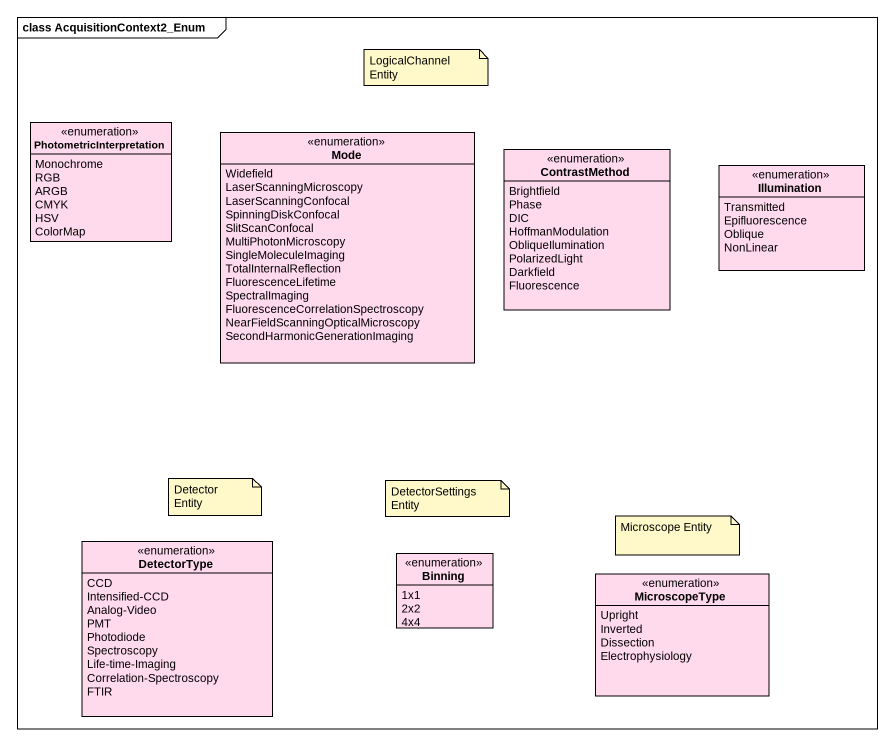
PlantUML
@startuml
mainframe class AcquisitionContext2_Enum
hide circle
hide empty members
enum PhotometricInterpretation #FFD9EC {
  Monochrome
  RGB
  ARGB
  CMYK
  HSV
  ColorMap
}
enum Mode #FFD9EC {
  Widefield
  LaserScanningMicroscopy
  LaserScanningConfocal
  SpinningDiskConfocal
  SlitScanConfocal
  MultiPhotonMicroscopy
  SingleMoleculeImaging
  TotalInternalReflection
  FluorescenceLifetime
  SpectralImaging
  FluorescenceCorrelationSpectroscopy
  NearFieldScanningOpticalMicroscopy
  SecondHarmonicGenerationImaging
}
enum ContrastMethod #FFD9EC {
  Brightfield
  Phase
  DIC
  HoffmanModulation
  ObliqueIlumination
  PolarizedLight
  Darkfield
  Fluorescence
}
enum Illumination #FFD9EC {
  Transmitted
  Epifluorescence
  Oblique
  NonLinear
}
enum DetectorType #FFD9EC {
  CCD
  Intensified-CCD
  Analog-Video
  PMT
  Photodiode
  Spectroscopy
  Life-time-Imaging
  Correlation-Spectroscopy
  FTIR
}
enum Binning #FFD9EC {
  1x1
  2x2
  4x4
}
enum MicroscopeType #FFD9EC {
  Upright
  Inverted
  Dissection
  Electrophysiology
}
note as N1
  LogicalChannel Entity
end note
note as N2
  Detector Entity
end note
note as N3
  DetectorSettings Entity
end note
note as N4
  Microscope Entity
end note
@enduml
